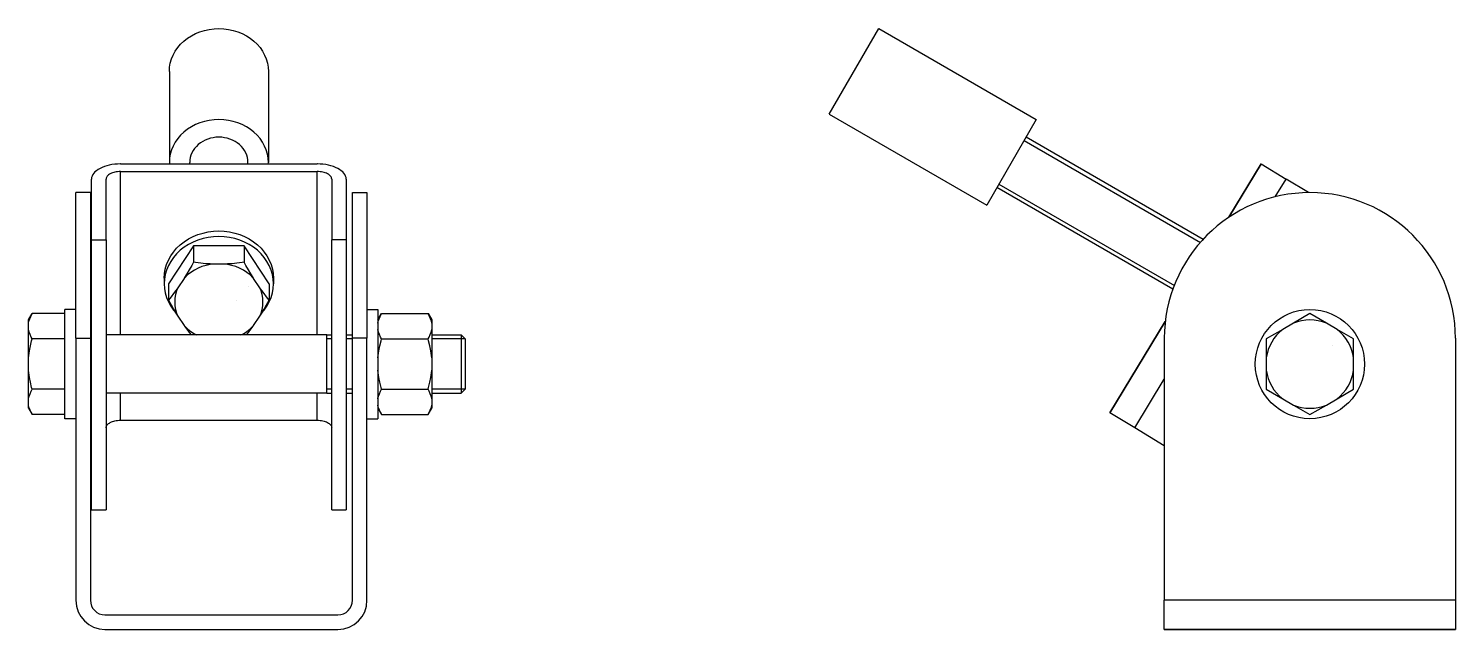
# Model space of a CAD drawing. Extents: x 72 to 464, y -112 to 326.
# Drawn here: x 71.6 to 463.7, y -111.6 to 53.5 of the extents above; entities that cross this region are included whole.
import ezdxf

# ---------------------------------------------------------------- set-up
doc = ezdxf.new("R2010")
doc.units = 0
doc.layers.get('0').update_dxf_attribs({"linetype": 'CONTINUOUS'})

msp = doc.modelspace()

# ---------------------------------------------------------------- linework, layer by layer
at = {"color": 1}
for p, q in [((115.226326, 50.844214), (116.298319, 51.532743)), ((116.298319, 51.532743), (117.443079, 52.12696)), ((117.443079, 52.12696), (118.64958, 52.621142)), ((118.64958, 52.621142), (119.906203, 53.01053)), ((119.906203, 53.01053), (121.200846, 53.291375)), ((121.200846, 53.291375), (122.521042, 53.460971)), ((122.521042, 53.460971), (123.854075, 53.517685)), ((123.854075, 53.517685), (125.187108, 53.460971)), ((125.187108, 53.460971), (126.507303, 53.291375)), ((126.507303, 53.291375), (127.801946, 53.01053)), ((127.801946, 53.01053), (129.058569, 52.621142)), ((129.058569, 52.621142), (130.26507, 52.12696)), ((130.26507, 52.12696), (131.40983, 51.532743)), ((131.40983, 51.532743), (132.481823, 50.844214)), ((291.559407, 29.961794), (305.159407, 53.517685)), ((305.159407, 53.517685), (348.460677, 28.517685)), ((111.289313, 46.246964), (111.859945, 47.291824)), ((111.859945, 47.291824), (112.546088, 48.283215)), ((112.546088, 48.283215), (113.341132, 49.211589)), ((113.341132, 49.211589), (114.237422, 50.068004)), ((114.237422, 50.068004), (115.226326, 50.844214)), ((132.481823, 50.844214), (133.470727, 50.068004)), ((133.470727, 50.068004), (134.367017, 49.211589)), ((134.367017, 49.211589), (135.162061, 48.283215)), ((135.162061, 48.283215), (135.848204, 47.291824)), ((135.848204, 47.291824), (136.418836, 46.246964)), ((110.319562, 42.89418), (110.515395, 44.037502)), ((110.515395, 44.037502), (110.839686, 45.158696)), ((110.839686, 45.158696), (111.289313, 46.246964)), ((136.418836, 46.246964), (136.868463, 45.158696)), ((136.868463, 45.158696), (137.192754, 44.037502)), ((137.192754, 44.037502), (137.388587, 42.89418)), ((110.254075, 41.739739), (110.319562, 42.89418)), ((110.254075, 41.739739), (110.254075, 16.739739)), ((137.388587, 42.89418), (137.454075, 41.739739)), ((137.454075, 41.739739), (137.454075, 16.739739)), ((118.64958, 27.621142), (117.443079, 27.12696)), ((119.906203, 28.01053), (118.64958, 27.621142)), ((121.200846, 28.291375), (119.906203, 28.01053)), ((122.521042, 28.460971), (121.200846, 28.291375)), ((123.854075, 28.517685), (122.521042, 28.460971)), ((125.187108, 28.460971), (123.854075, 28.517685)), ((126.507303, 28.291375), (125.187108, 28.460971)), ((127.801946, 28.01053), (126.507303, 28.291375)), ((129.058569, 27.621142), (127.801946, 28.01053)), ((130.26507, 27.12696), (129.058569, 27.621142)), ((291.559407, 29.961794), (334.860677, 4.961794)), ((348.460677, 28.517685), (334.860677, 4.961794)), ((113.341132, 24.211589), (112.546088, 23.283215)), ((114.237422, 25.068004), (113.341132, 24.211589)), ((115.226326, 25.844214), (114.237422, 25.068004)), ((116.298319, 26.532743), (115.226326, 25.844214)), ((117.443079, 27.12696), (116.298319, 26.532743)), ((122.293352, 23.534819), (121.531797, 23.369616)), ((123.069938, 23.634581), (122.293352, 23.534819)), ((123.854075, 23.667943), (123.069938, 23.634581)), ((124.638212, 23.634581), (123.854075, 23.667943)), ((125.414797, 23.534819), (124.638212, 23.634581)), ((126.176352, 23.369616), (125.414797, 23.534819)), ((131.40983, 26.532743), (130.26507, 27.12696)), ((132.481823, 25.844214), (131.40983, 26.532743)), ((133.470727, 25.068004), (132.481823, 25.844214)), ((134.367017, 24.211589), (133.470727, 25.068004)), ((135.162061, 23.283215), (134.367017, 24.211589)), ((394.321107, -4.426169), (345.660677, 23.667943)), ((110.839686, 20.158696), (110.515395, 19.037502)), ((111.289313, 21.246964), (110.839686, 20.158696)), ((111.859945, 22.291824), (111.289313, 21.246964)), ((112.546088, 23.283215), (111.859945, 22.291824)), ((116.798705, 20.005672), (116.463038, 19.391048)), ((117.202318, 20.588843), (116.798705, 20.005672)), ((117.669991, 21.134945), (117.202318, 20.588843)), ((118.19722, 21.638719), (117.669991, 21.134945)), ((118.778928, 22.095313), (118.19722, 21.638719)), ((119.409513, 22.50033), (118.778928, 22.095313)), ((120.082901, 22.849869), (119.409513, 22.50033)), ((120.792607, 23.140564), (120.082901, 22.849869)), ((121.531797, 23.369616), (120.792607, 23.140564)), ((126.915542, 23.140564), (126.176352, 23.369616)), ((127.625249, 22.849869), (126.915542, 23.140564)), ((128.298637, 22.50033), (127.625249, 22.849869)), ((128.929221, 22.095313), (128.298637, 22.50033)), ((129.510929, 21.638719), (128.929221, 22.095313)), ((130.038158, 21.134945), (129.510929, 21.638719)), ((130.505832, 20.588843), (130.038158, 21.134945)), ((130.909445, 20.005672), (130.505832, 20.588843)), ((131.245111, 19.391048), (130.909445, 20.005672)), ((135.848204, 22.291824), (135.162061, 23.283215)), ((136.418836, 21.246964), (135.848204, 22.291824)), ((136.868463, 20.158696), (136.418836, 21.246964)), ((137.192754, 19.037502), (136.868463, 20.158696)), ((93.057337, 15.813017), (92.393309, 15.604533)), ((93.756836, 15.987023), (93.057337, 15.813017)), ((94.48542, 16.124982), (93.756836, 15.987023)), ((95.236252, 16.225601), (94.48542, 16.124982)), ((96.002509, 16.287947), (95.236252, 16.225601)), ((96.776561, 16.311397), (96.002509, 16.287947)), ((96.854075, 16.311593), (96.776561, 16.311397)), ((96.854075, 16.311593), (150.854075, 16.311593)), ((110.319562, 17.89418), (110.254075, 16.739739)), ((110.254075, 16.739739), (110.278362, 16.311593)), ((110.515395, 19.037502), (110.319562, 17.89418)), ((115.892597, 17.418822), (115.854075, 16.739739)), ((115.854075, 16.311593), (115.854075, 16.739739)), ((116.007792, 18.091365), (115.892597, 17.418822)), ((116.198552, 18.750891), (116.007792, 18.091365)), ((116.463038, 19.391048), (116.198552, 18.750891)), ((131.509597, 18.750891), (131.245111, 19.391048)), ((131.700357, 18.091365), (131.509597, 18.750891)), ((131.815552, 17.418822), (131.700357, 18.091365)), ((131.854075, 16.739739), (131.815552, 17.418822)), ((131.854075, 16.311593), (131.854075, 16.739739)), ((137.388587, 17.89418), (137.192754, 19.037502)), ((137.454075, 16.739739), (137.388587, 17.89418)), ((137.429787, 16.311593), (137.454075, 16.739739)), ((150.931588, 16.311397), (150.854075, 16.311593)), ((151.705641, 16.287947), (150.931588, 16.311397)), ((152.471897, 16.225601), (151.705641, 16.287947)), ((153.222729, 16.124982), (152.471897, 16.225601)), ((153.951313, 15.987023), (153.222729, 16.124982)), ((154.650812, 15.813017), (153.951313, 15.987023)), ((155.31484, 15.604533), (154.650812, 15.813017)), ((410.300382, 16.311593), (401.378395, 1.665432)), ((401.378395, 1.665432), (410.300382, 16.311593)), ((410.300382, 16.311593), (417.132533, 12.149658)), ((88.85445, 12.189983), (88.854075, 12.149658)), ((88.854075, -4.498082), (88.854075, 12.149658)), ((88.899527, 12.592678), (88.85445, 12.189983)), ((89.019367, 12.991317), (88.899527, 12.592678)), ((89.212774, 13.381931), (89.019367, 12.991317)), ((89.477957, 13.760971), (89.212774, 13.381931)), ((89.812428, 14.12488), (89.477957, 13.760971)), ((90.213173, 14.470335), (89.812428, 14.12488)), ((90.676182, 14.793881), (90.213173, 14.470335)), ((91.19722, 15.09259), (90.676182, 14.793881)), ((91.771394, 15.363656), (91.19722, 15.09259)), ((92.393309, 15.604533), (91.771394, 15.363656)), ((92.854263, 12.169827), (92.854075, 12.149658)), ((92.854075, -4.498082), (92.854075, 12.149658)), ((92.876812, 12.371221), (92.854263, 12.169827)), ((92.936697, 12.570428), (92.876812, 12.371221)), ((93.033427, 12.765798), (92.936697, 12.570428)), ((93.166062, 12.955371), (93.033427, 12.765798)), ((93.333251, 13.137269), (93.166062, 12.955371)), ((93.533622, 13.309995), (93.333251, 13.137269)), ((93.76505, 13.47172), (93.533622, 13.309995)), ((94.025648, 13.621124), (93.76505, 13.47172)), ((94.31283, 13.756698), (94.025648, 13.621124)), ((94.623695, 13.877096), (94.31283, 13.756698)), ((94.955706, 13.981337), (94.623695, 13.877096)), ((95.305346, 14.068316), (94.955706, 13.981337)), ((95.66974, 14.137319), (95.305346, 14.068316)), ((96.045277, 14.187642), (95.66974, 14.137319)), ((96.428189, 14.218796), (96.045277, 14.187642)), ((96.815306, 14.230527), (96.428189, 14.218796)), ((96.854075, 14.230625), (96.815306, 14.230527)), ((96.854075, -30.658841), (96.854075, 14.230625)), ((96.854075, 14.230625), (150.854075, 14.230625)), ((150.854075, -30.658841), (150.854075, 14.230625)), ((150.892844, 14.230527), (150.854075, 14.230625)), ((151.279961, 14.218796), (150.892844, 14.230527)), ((151.662872, 14.187642), (151.279961, 14.218796)), ((152.038409, 14.137319), (151.662872, 14.187642)), ((152.402803, 14.068316), (152.038409, 14.137319)), ((152.752444, 13.981337), (152.402803, 14.068316)), ((153.084455, 13.877096), (152.752444, 13.981337)), ((153.39532, 13.756698), (153.084455, 13.877096)), ((153.682502, 13.621124), (153.39532, 13.756698)), ((153.943099, 13.47172), (153.682502, 13.621124)), ((154.174527, 13.309995), (153.943099, 13.47172)), ((154.374898, 13.137269), (154.174527, 13.309995)), ((154.542088, 12.955371), (154.374898, 13.137269)), ((154.674723, 12.765798), (154.542088, 12.955371)), ((154.771452, 12.570428), (154.674723, 12.765798)), ((154.831338, 12.371221), (154.771452, 12.570428)), ((154.853887, 12.169827), (154.831338, 12.371221)), ((154.854075, 12.149658), (154.853887, 12.169827)), ((154.854075, 12.149658), (154.854075, -4.498082)), ((155.936755, 15.363656), (155.31484, 15.604533)), ((156.510929, 15.09259), (155.936755, 15.363656)), ((157.031967, 14.793881), (156.510929, 15.09259)), ((157.494976, 14.470335), (157.031967, 14.793881)), ((157.895721, 14.12488), (157.494976, 14.470335)), ((158.230192, 13.760971), (157.895721, 14.12488)), ((158.495375, 13.381931), (158.230192, 13.760971)), ((158.688783, 12.991317), (158.495375, 13.381931)), ((158.808623, 12.592678), (158.688783, 12.991317)), ((158.853699, 12.189983), (158.808623, 12.592678)), ((158.854075, 12.149658), (158.853699, 12.189983)), ((158.854075, 12.149658), (158.854075, -4.498082)), ((414.148893, 7.251771), (417.132533, 12.149658)), ((423.225175, 8.438209), (417.132533, 12.149658)), ((88.559407, 8.442334), (84.559407, 8.442334)), ((88.559407, 8.442334), (84.559407, 8.442334)), ((84.559407, -31.557666), (84.559407, 8.442334)), ((88.559407, 8.442334), (88.559407, -31.557666)), ((160.559407, 8.442334), (164.559407, 8.442334)), ((160.559407, 8.442334), (164.559407, 8.442334)), ((160.559407, -31.557666), (160.559407, 8.442334)), ((164.559407, 8.442334), (164.559407, -31.557666)), ((386.027752, -18.113207), (337.660677, 9.811536)), ((115.520521, -4.2875), (116.783124, -3.632114)), ((116.783124, -3.632114), (118.113823, -3.08706)), ((118.113823, -3.08706), (119.499804, -2.657588)), ((119.499804, -2.657588), (120.92772, -2.347833)), ((120.92772, -3.847833), (119.499804, -4.157588)), ((120.92772, -2.347833), (122.383818, -2.160778)), ((122.383818, -3.660778), (120.92772, -3.847833)), ((122.383818, -2.160778), (123.854075, -2.098226)), ((123.854075, -3.598226), (122.383818, -3.660778)), ((123.854075, -2.098226), (125.324332, -2.160778)), ((125.324332, -3.660778), (123.854075, -3.598226)), ((125.324332, -2.160778), (126.780429, -2.347833)), ((126.780429, -3.847833), (125.324332, -3.660778)), ((126.780429, -2.347833), (128.208345, -2.657588)), ((128.208345, -4.157588), (126.780429, -3.847833)), ((128.208345, -2.657588), (129.594326, -3.08706)), ((129.594326, -3.08706), (130.925026, -3.632114)), ((130.925026, -3.632114), (132.187628, -4.2875)), ((88.854075, -59.468516), (88.854075, -4.498082)), ((88.854075, -4.498082), (92.854075, -4.498082)), ((92.854075, -4.498082), (92.854075, -59.468516)), ((116.925871, -6.196302), (109.997668, -16.588607)), ((111.38203, -7.871538), (112.258918, -6.847597)), ((112.258918, -6.847597), (113.247473, -5.903021)), ((113.247473, -7.403021), (112.258918, -8.347597)), ((113.247473, -5.903021), (114.338175, -5.046907)), ((114.338175, -6.546907), (113.247473, -7.403021)), ((114.338175, -5.046907), (115.520521, -4.2875)), ((115.520521, -5.7875), (114.338175, -6.546907)), ((116.783124, -5.132114), (115.520521, -5.7875)), ((118.113823, -4.58706), (116.783124, -5.132114)), ((130.782278, -6.196302), (116.925871, -6.196302)), ((116.925871, -6.196302), (116.925871, -10.695089)), ((119.499804, -4.157588), (118.113823, -4.58706)), ((129.594326, -4.58706), (128.208345, -4.157588)), ((130.925026, -5.132114), (129.594326, -4.58706)), ((137.710481, -16.588607), (130.782278, -6.196302)), ((130.782278, -6.196302), (130.782278, -10.695089)), ((132.187628, -5.7875), (130.925026, -5.132114)), ((132.187628, -4.2875), (133.369974, -5.046907)), ((133.369974, -6.546907), (132.187628, -5.7875)), ((133.369974, -5.046907), (134.460676, -5.903021)), ((134.460676, -7.403021), (133.369974, -6.546907)), ((134.460676, -5.903021), (135.449231, -6.847597)), ((135.449231, -8.347597), (134.460676, -7.403021)), ((135.449231, -6.847597), (136.326119, -7.871538)), ((154.854075, -59.468516), (154.854075, -4.498082)), ((158.854075, -4.498082), (154.854075, -4.498082)), ((158.854075, -4.498082), (158.854075, -59.468516)), ((109.142295, -12.55431), (109.49997, -11.317699)), ((109.49997, -11.317699), (109.995882, -10.117404)), ((109.995882, -11.617404), (109.49997, -12.817699)), ((109.995882, -10.117404), (110.625256, -8.964984)), ((110.625256, -10.464984), (109.995882, -11.617404)), ((110.625256, -8.964984), (111.38203, -7.871538)), ((111.38203, -9.371538), (110.625256, -10.464984)), ((112.258918, -8.347597), (111.38203, -9.371538)), ((116.420696, -11.590531), (115.719925, -12.802342)), ((116.925702, -10.695325), (116.420696, -11.590531)), ((117.439927, -10.767208), (116.925702, -10.695325)), ((118.883448, -10.94539), (117.439927, -10.767208)), ((120.213872, -11.075048), (118.883448, -10.94539)), ((120.335867, -11.544332), (119.215975, -11.891349)), ((121.46711, -11.162992), (120.213872, -11.075048)), ((121.48959, -11.29406), (120.335867, -11.544332)), ((122.152812, -11.196299), (121.46711, -11.162992)), ((122.152781, -11.196302), (121.48959, -11.29406)), ((125.555368, -11.196302), (122.152781, -11.196302)), ((126.24104, -11.162992), (125.555337, -11.196299)), ((126.218559, -11.29406), (125.555368, -11.196302)), ((127.372283, -11.544332), (126.218559, -11.29406)), ((127.494271, -11.075048), (126.24104, -11.162992)), ((128.492175, -11.891349), (127.372283, -11.544332)), ((128.824708, -10.945389), (127.494271, -11.075048)), ((130.268222, -10.767208), (128.824708, -10.945389)), ((130.782447, -10.695325), (130.268222, -10.767208)), ((131.287453, -11.590531), (130.782447, -10.695325)), ((131.988224, -12.802342), (131.287453, -11.590531)), ((136.326119, -9.371538), (135.449231, -8.347597)), ((136.326119, -7.871538), (137.082894, -8.964984)), ((137.082894, -10.464984), (136.326119, -9.371538)), ((137.082894, -8.964984), (137.712268, -10.117404)), ((137.712268, -11.617404), (137.082894, -10.464984)), ((137.712268, -10.117404), (138.20818, -11.317699)), ((138.20818, -12.817699), (137.712268, -11.617404)), ((138.20818, -11.317699), (138.565854, -12.55431)), ((108.854075, -15.088607), (108.926304, -13.815327)), ((108.854075, -15.088607), (108.854075, -16.588607)), ((108.926304, -15.315327), (108.854075, -16.588607)), ((108.926304, -13.815327), (109.142295, -12.55431)), ((109.142295, -14.05431), (108.926304, -15.315327)), ((109.49997, -12.817699), (109.142295, -14.05431)), ((114.312417, -15.116485), (112.611123, -17.668425)), ((114.452356, -14.894242), (114.312381, -15.116532)), ((114.485204, -14.929853), (114.312417, -15.116485)), ((115.069464, -13.89334), (114.452356, -14.894242)), ((115.283905, -14.166684), (114.485204, -14.929853)), ((115.719925, -12.802342), (115.069464, -13.89334)), ((116.165204, -13.474931), (115.283905, -14.166684)), ((117.120553, -12.861319), (116.165204, -13.474931)), ((118.140752, -12.331758), (117.120553, -12.861319)), ((119.215975, -11.891349), (118.140752, -12.331758)), ((129.567398, -12.331758), (128.492175, -11.891349)), ((130.587596, -12.861319), (129.567398, -12.331758)), ((131.542946, -13.474931), (130.587596, -12.861319)), ((132.424245, -14.166684), (131.542946, -13.474931)), ((132.638687, -13.893343), (131.988224, -12.802342)), ((133.222945, -14.929853), (132.424245, -14.166684)), ((133.25579, -14.894237), (132.638687, -13.893343)), ((133.395733, -15.116485), (133.222945, -14.929853)), ((133.395768, -15.116532), (133.25579, -14.894237)), ((135.097026, -17.668425), (133.395733, -15.116485)), ((138.565854, -14.05431), (138.20818, -12.817699)), ((138.565854, -12.55431), (138.781846, -13.815327)), ((138.781846, -15.315327), (138.565854, -14.05431)), ((138.781846, -13.815327), (138.854075, -15.088607)), ((138.854075, -16.588607), (138.781846, -15.315327)), ((138.854075, -15.088607), (138.854075, -16.588607)), ((108.854075, -16.588607), (108.926304, -17.861887)), ((108.926304, -17.861887), (109.142295, -19.122905)), ((109.142295, -19.122905), (109.49997, -20.359516)), ((109.997668, -16.588607), (109.997668, -21.087394)), ((111.424951, -19.288003), (110.743187, -20.165943)), ((112.062707, -18.432654), (111.424951, -19.288003)), ((111.966964, -19.540863), (111.792438, -20.559781)), ((112.255971, -18.541674), (111.966964, -19.540863)), ((112.611151, -17.668377), (112.062707, -18.432654)), ((112.611123, -17.668425), (112.255971, -18.541674)), ((131.988067, -17.225455), (131.985322, -17.232101)), ((135.645442, -18.432654), (135.096998, -17.668377)), ((135.452178, -18.541674), (135.097026, -17.668425)), ((135.741185, -19.540863), (135.452178, -18.541674)), ((136.283199, -19.288003), (135.645442, -18.432654)), ((135.915712, -20.559781), (135.741185, -19.540863)), ((136.964963, -20.165943), (136.283199, -19.288003)), ((137.710481, -16.588607), (137.710481, -21.087394)), ((138.20818, -20.359516), (138.565854, -19.122905)), ((138.565854, -19.122905), (138.781846, -17.861887)), ((138.781846, -17.861887), (138.854075, -16.588607)), ((109.49997, -20.359516), (109.995882, -21.559811)), ((109.995882, -21.559811), (110.625256, -22.71223)), ((110.743187, -20.165943), (109.99782, -21.087149)), ((109.99782, -21.087149), (109.99782, -21.087638)), ((109.99782, -21.087638), (110.743187, -22.402556)), ((110.625256, -22.71223), (111.38203, -23.805676)), ((110.743187, -22.402556), (111.424951, -23.570154)), ((111.792438, -20.559781), (111.734075, -21.588607)), ((111.734075, -21.588607), (111.792438, -22.617434)), ((111.792438, -22.617434), (111.966964, -23.636352)), ((128.579763, -21.207089), (128.576422, -21.209235)), ((135.741185, -23.636352), (135.915712, -22.617434)), ((135.974075, -21.588607), (135.915712, -20.559781)), ((135.915712, -22.617434), (135.974075, -21.588607)), ((136.283199, -23.570154), (136.964963, -22.402556)), ((136.326119, -23.805676), (137.082894, -22.71223)), ((137.71033, -21.087149), (136.964963, -20.165943)), ((136.964963, -22.402556), (137.71033, -21.087638)), ((137.082894, -22.71223), (137.712268, -21.559811)), ((137.71033, -21.087638), (137.71033, -21.087149)), ((137.712268, -21.559811), (138.20818, -20.359516)), ((71.559407, -26.538841), (72.561835, -24.802586)), ((71.559407, -27.415889), (71.559407, -26.538841)), ((71.559407, -27.415901), (71.676, -26.867473)), ((71.559407, -29.117183), (71.559407, -27.415889)), ((71.676, -26.867473), (71.878465, -26.229717)), ((71.878465, -26.229717), (72.168123, -25.547953)), ((72.168123, -25.547953), (72.561835, -24.802586)), ((81.559407, -24.802434), (72.561835, -24.802434)), ((72.561835, -24.802586), (72.561835, -24.802586)), ((84.559407, -23.658841), (81.559407, -23.658841)), ((81.559407, -53.658841), (81.559407, -23.658841)), ((111.38203, -23.805676), (112.006764, -24.535177)), ((111.424951, -23.570154), (112.062707, -24.627968)), ((111.966964, -23.636352), (112.255971, -24.63554)), ((112.062707, -24.627968), (112.611151, -25.50884)), ((112.255971, -24.63554), (112.611123, -25.508789)), ((112.611123, -25.508789), (114.312417, -28.06073)), ((133.395733, -28.06073), (135.097026, -25.508789)), ((135.096998, -25.50884), (135.645442, -24.627968)), ((135.097026, -25.508789), (135.452178, -24.63554)), ((135.452178, -24.63554), (135.741185, -23.636352)), ((135.645442, -24.627968), (136.283199, -23.570154)), ((135.701386, -24.535177), (136.326119, -23.805676)), ((164.559407, -23.658841), (167.559407, -23.658841)), ((167.559407, -23.658841), (167.559407, -53.658841)), ((167.559407, -26.538841), (168.561835, -24.802586)), ((167.559407, -27.415901), (167.676, -26.867473)), ((167.676, -26.867473), (167.878465, -26.229717)), ((167.878465, -26.229717), (168.168123, -25.547953)), ((168.168123, -25.547953), (168.561835, -24.802586)), ((168.561835, -24.802434), (181.35698, -24.802434)), ((168.561835, -24.802586), (168.561835, -24.802586)), ((181.35698, -24.802586), (182.359407, -26.538841)), ((181.750692, -25.547953), (181.35698, -24.802586)), ((181.35698, -24.802586), (181.35698, -24.802586)), ((182.04035, -26.229717), (181.750692, -25.547953)), ((182.242815, -26.867473), (182.04035, -26.229717)), ((182.359407, -27.415901), (182.242815, -26.867473)), ((182.359407, -26.538841), (182.359407, -27.415889)), ((182.359407, -27.415889), (182.359407, -29.117183)), ((383.928813, -26.979462), (368.681031, -52.009924)), ((368.681031, -52.009924), (383.928813, -26.979462)), ((419.124829, -27.415889), (416.178102, -29.117183)), ((423.651182, -24.802586), (419.124771, -27.415917)), ((428.178131, -27.415901), (423.651182, -24.802586)), ((431.124829, -29.117183), (428.178102, -27.415889)), ((71.583941, -29.257123), (71.559407, -29.117164)), ((71.559407, -36.957547), (71.559407, -29.117183)), ((71.734531, -29.87423), (71.583941, -29.257123)), ((71.964683, -30.524692), (71.734531, -29.87423)), ((72.286725, -31.225463), (71.964683, -30.524692)), ((72.561835, -31.730958), (72.286725, -31.225463)), ((88.854075, -30.658841), (88.559407, -30.658841)), ((153.559407, -30.658841), (92.854075, -30.658841)), ((114.312381, -28.060685), (114.452359, -28.258444)), ((114.312417, -28.06073), (114.485204, -28.247361)), ((114.452359, -28.258444), (115.069462, -29.108749)), ((114.485204, -28.247361), (115.283905, -29.01053)), ((115.069462, -29.108749), (115.719925, -29.969597)), ((115.283905, -29.01053), (116.165204, -29.702284)), ((115.719925, -29.969597), (116.262766, -30.658841)), ((116.165204, -29.702284), (117.120553, -30.315896)), ((117.120553, -30.315896), (117.781237, -30.658841)), ((129.926912, -30.658841), (130.587596, -30.315896)), ((130.587596, -30.315896), (131.542946, -29.702284)), ((131.445383, -30.658841), (131.988224, -29.969597)), ((131.542946, -29.702284), (132.424245, -29.01053)), ((131.988224, -29.969597), (132.638686, -29.108751)), ((132.424245, -29.01053), (133.222945, -28.247361)), ((132.638686, -29.108751), (133.255793, -28.258439)), ((133.222945, -28.247361), (133.395733, -28.06073)), ((133.255793, -28.258439), (133.395768, -28.060685)), ((153.559407, -30.658841), (154.854075, -30.658841)), ((158.854075, -30.658841), (160.559407, -30.658841)), ((167.583941, -29.257123), (167.559407, -29.117164)), ((167.734531, -29.87423), (167.583941, -29.257123)), ((167.964683, -30.524692), (167.734531, -29.87423)), ((168.286725, -31.225463), (167.964683, -30.524692)), ((168.561835, -31.730958), (168.286725, -31.225463)), ((181.35698, -31.730958), (181.632089, -31.225463)), ((181.632089, -31.225463), (181.954132, -30.524692)), ((181.954132, -30.524692), (182.184284, -29.87423)), ((182.184284, -29.87423), (182.334874, -29.257123)), ((182.334874, -29.257123), (182.359407, -29.117164)), ((182.359407, -29.117183), (182.359407, -36.957547)), ((182.359407, -30.658841), (190.477007, -30.658841)), ((190.477007, -30.658841), (191.559407, -31.741241)), ((190.477007, -30.658841), (190.477007, -31.730638)), ((416.178154, -29.117147), (411.651455, -31.730958)), ((435.651475, -31.730958), (431.124804, -29.117164)), ((71.6259, -36.271876), (71.801891, -35.018639)), ((71.801891, -35.018639), (72.061031, -33.688214)), ((72.061031, -33.688214), (72.417702, -32.244692)), ((72.417702, -32.244692), (72.561835, -31.730958)), ((81.559407, -31.730638), (72.561835, -31.730638)), ((84.559407, -31.557666), (84.559407, -103.557666)), ((84.559407, -31.557666), (88.559407, -31.557666)), ((88.559407, -31.557666), (88.559407, -103.557666)), ((160.559407, -103.557666), (160.559407, -31.557666)), ((164.559407, -31.557666), (160.559407, -31.557666)), ((164.559407, -103.557666), (164.559407, -31.557666)), ((167.6259, -36.271876), (167.801891, -35.018639)), ((167.801891, -35.018639), (168.061031, -33.688214)), ((168.061031, -33.688214), (168.417702, -32.244692)), ((168.417702, -32.244692), (168.561835, -31.730958)), ((168.561835, -31.730638), (181.35698, -31.730638)), ((181.501112, -32.244692), (181.35698, -31.730958)), ((181.857783, -33.688214), (181.501112, -32.244692)), ((182.116924, -35.018639), (181.857783, -33.688214)), ((182.292914, -36.271876), (182.116924, -35.018639)), ((190.477007, -31.730638), (190.477007, -46.658841)), ((191.559407, -31.741241), (191.559407, -45.576441)), ((383.651465, -31.557666), (383.651465, -103.557666)), ((411.651455, -31.730958), (411.651461, -36.957611)), ((435.651469, -36.957611), (435.651475, -31.730958)), ((463.651465, -31.557666), (463.651465, -103.557666)), ((71.559405, -36.957611), (71.6259, -36.271876)), ((71.559407, -40.360135), (71.559407, -36.957547)), ((167.559407, -36.957577), (167.6259, -36.271876)), ((182.359407, -36.957577), (182.292914, -36.271876)), ((182.359407, -36.957554), (182.359407, -40.360128)), ((411.651465, -36.957547), (411.651465, -40.360135)), ((435.651465, -40.360135), (435.651465, -36.957547)), ((71.6259, -41.045806), (71.559405, -40.360071)), ((71.559407, -48.200499), (71.559407, -40.360135)), ((71.80189, -42.299037), (71.6259, -41.045806)), ((72.061033, -43.629474), (71.80189, -42.299037)), ((167.6259, -41.045806), (167.559407, -40.360105)), ((167.80189, -42.299037), (167.6259, -41.045806)), ((168.061033, -43.629474), (167.80189, -42.299037)), ((181.857782, -43.629474), (182.116925, -42.299037)), ((182.116925, -42.299037), (182.292914, -41.045806)), ((182.292914, -41.045806), (182.359407, -40.360105)), ((182.359407, -40.360135), (182.359407, -48.200499)), ((375.513183, -56.171859), (383.651465, -42.812214)), ((411.651461, -40.360071), (411.651737, -45.587213)), ((435.651475, -45.586724), (435.651469, -40.360071)), ((71.734531, -47.443453), (71.964683, -46.79299)), ((71.964683, -46.79299), (72.286725, -46.092219)), ((72.417702, -45.07299), (72.061033, -43.629474)), ((72.286725, -46.092219), (72.561835, -45.586724)), ((72.561835, -45.586724), (72.417702, -45.07299)), ((81.559407, -45.587044), (72.561835, -45.587044)), ((88.854075, -46.658841), (88.559407, -46.658841)), ((153.559407, -46.658841), (92.854075, -46.658841)), ((96.854075, -54.090892), (96.854075, -46.658841)), ((150.854075, -54.090892), (150.854075, -46.658841)), ((153.559407, -46.658841), (154.854075, -46.658841)), ((158.854075, -46.658841), (160.559407, -46.658841)), ((167.734531, -47.443453), (167.964683, -46.79299)), ((167.964683, -46.79299), (168.286725, -46.092219)), ((168.417702, -45.07299), (168.061033, -43.629474)), ((168.286725, -46.092219), (168.561835, -45.586724)), ((168.561835, -45.586724), (168.417702, -45.07299)), ((168.561835, -45.587044), (181.35698, -45.587044)), ((181.35698, -45.586724), (181.501112, -45.07299)), ((181.632089, -46.092219), (181.35698, -45.586724)), ((181.501112, -45.07299), (181.857782, -43.629474)), ((181.954132, -46.79299), (181.632089, -46.092219)), ((182.184284, -47.443453), (181.954132, -46.79299)), ((182.359407, -46.658841), (190.477007, -46.658841)), ((190.477007, -46.658841), (191.559407, -45.576441)), ((411.651737, -45.587213), (416.178126, -48.200518)), ((431.124776, -48.200535), (435.651475, -45.586724)), ((71.559405, -48.200535), (71.583941, -48.060556)), ((71.676, -50.450208), (71.559405, -49.901765)), ((71.559407, -49.901793), (71.559407, -48.200499)), ((71.559407, -50.778841), (71.559407, -49.901793)), ((71.559407, -50.778841), (72.561835, -52.515096)), ((71.583941, -48.060556), (71.734531, -47.443453)), ((71.878465, -51.087965), (71.676, -50.450208)), ((167.559407, -48.200518), (167.583941, -48.060556)), ((167.676, -50.450208), (167.559407, -49.901782)), ((167.559407, -50.778841), (168.561835, -52.515096)), ((167.583941, -48.060556), (167.734531, -47.443453)), ((167.878465, -51.087965), (167.676, -50.450208)), ((181.35698, -52.515096), (182.359407, -50.778841)), ((182.04035, -51.087965), (182.242815, -50.450208)), ((182.334873, -48.060556), (182.184284, -47.443453)), ((182.242815, -50.450208), (182.359407, -49.901782)), ((182.359407, -48.200518), (182.334873, -48.060556)), ((182.359407, -48.200502), (182.359407, -49.901789)), ((182.359407, -49.901793), (182.359407, -50.778841)), ((416.178102, -48.200499), (419.124829, -49.901793)), ((419.124799, -49.901781), (423.651748, -52.515096)), ((423.651748, -52.515096), (428.178159, -49.901765)), ((428.178102, -49.901793), (431.124829, -48.200499)), ((72.168123, -51.769729), (71.878465, -51.087965)), ((72.561835, -52.515096), (72.168123, -51.769729)), ((81.559407, -52.515247), (72.561835, -52.515247)), ((84.559407, -53.658841), (81.559407, -53.658841)), ((93.533622, -55.011522), (93.76505, -54.849797)), ((93.76505, -54.849797), (94.025648, -54.700393)), ((94.025648, -54.700393), (94.31283, -54.564819)), ((94.31283, -54.564819), (94.623695, -54.444421)), ((94.623695, -54.444421), (94.955706, -54.34018)), ((94.955706, -54.34018), (95.305346, -54.2532)), ((95.305346, -54.2532), (95.66974, -54.184198)), ((95.66974, -54.184198), (96.045277, -54.133875)), ((96.045277, -54.133875), (96.428189, -54.10272)), ((96.428189, -54.10272), (96.815306, -54.090989)), ((96.815306, -54.090989), (96.854075, -54.090892)), ((96.854075, -54.090892), (150.854075, -54.090892)), ((150.854075, -54.090892), (150.892844, -54.090989)), ((150.892844, -54.090989), (151.279961, -54.10272)), ((151.279961, -54.10272), (151.662872, -54.133875)), ((151.662872, -54.133875), (152.038409, -54.184198)), ((152.038409, -54.184198), (152.402803, -54.2532)), ((152.402803, -54.2532), (152.752444, -54.34018)), ((152.752444, -54.34018), (153.084455, -54.444421)), ((153.084455, -54.444421), (153.39532, -54.564819)), ((153.39532, -54.564819), (153.682502, -54.700393)), ((153.682502, -54.700393), (153.943099, -54.849797)), ((153.943099, -54.849797), (154.174527, -55.011522)), ((164.559407, -53.658841), (167.559407, -53.658841)), ((168.168123, -51.769729), (167.878465, -51.087965)), ((168.561835, -52.515096), (168.168123, -51.769729)), ((168.561835, -52.515247), (181.35698, -52.515247)), ((181.35698, -52.515096), (181.750692, -51.769729)), ((181.750692, -51.769729), (182.04035, -51.087965)), ((375.513183, -56.171859), (368.681031, -52.009924)), ((92.854263, -56.15169), (92.876812, -55.950296)), ((92.876812, -55.950296), (92.936697, -55.751089)), ((92.936697, -55.751089), (93.033427, -55.555719)), ((93.033427, -55.555719), (93.166062, -55.366146)), ((93.166062, -55.366146), (93.333251, -55.184248)), ((93.333251, -55.184248), (93.533622, -55.011522)), ((154.174527, -55.011522), (154.374898, -55.184248)), ((154.374898, -55.184248), (154.542088, -55.366146)), ((154.542088, -55.366146), (154.674723, -55.555719)), ((154.674723, -55.555719), (154.771452, -55.751089)), ((154.771452, -55.751089), (154.831338, -55.950296)), ((154.831338, -55.950296), (154.853887, -56.15169)), ((383.651465, -61.129448), (375.513183, -56.171859)), ((88.854075, -78.658841), (88.854075, -59.468516)), ((92.854075, -59.468516), (92.854075, -78.658841)), ((154.854075, -78.658841), (154.854075, -59.468516)), ((158.854075, -59.468516), (158.854075, -78.658841)), ((88.854075, -78.658841), (92.854075, -78.658841)), ((154.854075, -78.658841), (158.854075, -78.658841)), ((383.651465, -111.557666), (383.651465, -103.557666)), ((463.651465, -103.557666), (383.651465, -103.557666)), ((463.651465, -103.557666), (463.651465, -111.557666)), ((92.559407, -107.557666), (156.559407, -107.557666)), ((92.559407, -111.557666), (156.559407, -111.557666)), ((383.651465, -111.557666), (463.651465, -111.557666)), ((463.651465, -111.557666), (383.651465, -111.557666))]:
    msp.add_line(p, q, dxfattribs=at)
at = {"color": 6}
for p, q in [((345.119477, 22.730557), (393.576856, -5.246324)), ((338.201877, 10.748922), (386.403668, -17.080395)), ((154.854075, -31.741241), (153.559407, -31.741241)), ((160.559407, -31.741241), (158.854075, -31.741241)), ((191.559407, -31.741241), (182.359407, -31.741241)), ((154.854075, -45.576441), (153.559407, -45.576441)), ((160.559407, -45.576441), (158.854075, -45.576441)), ((191.559407, -45.576441), (182.359407, -45.576441))]:
    msp.add_line(p, q, dxfattribs=at)
at = {"color": 2}
for p, q in [((153.559407, -31.730638), (153.559407, -30.658841)), ((153.559407, -46.658841), (153.559407, -31.730638))]:
    msp.add_line(p, q, dxfattribs=at)
at = {"color": 1}
msp.add_circle((423.651465, -38.658841), 15, dxfattribs=at)
for centre, radius, start, end in [((423.651465, -31.557666), 40, 90, 180), ((423.651465, -31.557666), 40, 0, 90), ((423.651465, -38.658841), 12.12, 68.069301, 111.930699), ((423.651465, -38.658841), 12.12, 128.069301, 171.930699), ((423.651465, -38.658841), 12.12, 8.069301, 51.930699), ((423.651465, -38.658841), 8, 39.097094, 39.117202), ((423.651465, -38.658841), 12.12, 188.069301, 231.930699), ((423.651465, -38.658841), 12.12, 308.069301, 351.930699), ((423.651465, -38.658841), 12.12, 248.069301, 291.930699), ((92.559407, -103.557666), 8, 180, 270), ((92.559407, -103.557666), 4, 180, 270), ((156.559407, -103.557666), 4, 270, 360), ((156.559407, -103.557666), 8, 270, 360)]:
    msp.add_arc(centre, radius, start, end, dxfattribs=at)

doc.saveas('drawing.dxf')
